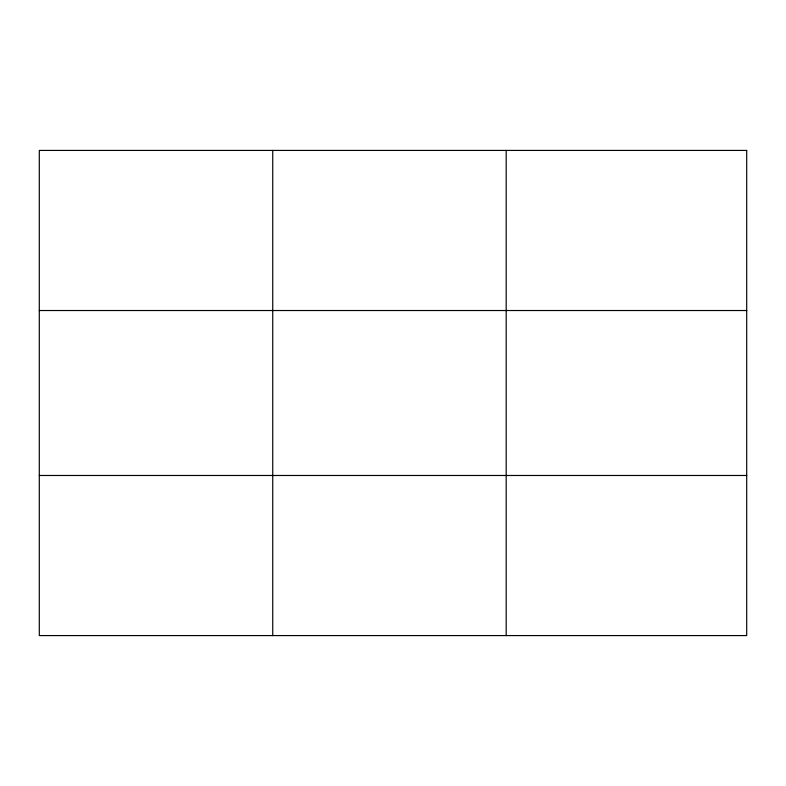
<?xml version="1.0" encoding="UTF-8"?>
<svg xmlns="http://www.w3.org/2000/svg" width="786" height="786" viewBox="0 0 786 786"><rect width="100%" height="100%" fill="white"/><g stroke="black" fill="none" stroke-linecap="round" stroke-linejoin="round"><path stroke-width="1.18" d="M272.742 150.421L272.742 635.579M506.184 150.421L506.184 635.579M39.3 310.519L746.7 310.519M39.3 475.481L746.7 475.481M746.7 150.421L746.7 635.579L39.3 635.579L39.3 150.421L746.7 150.421"/></g></svg>
